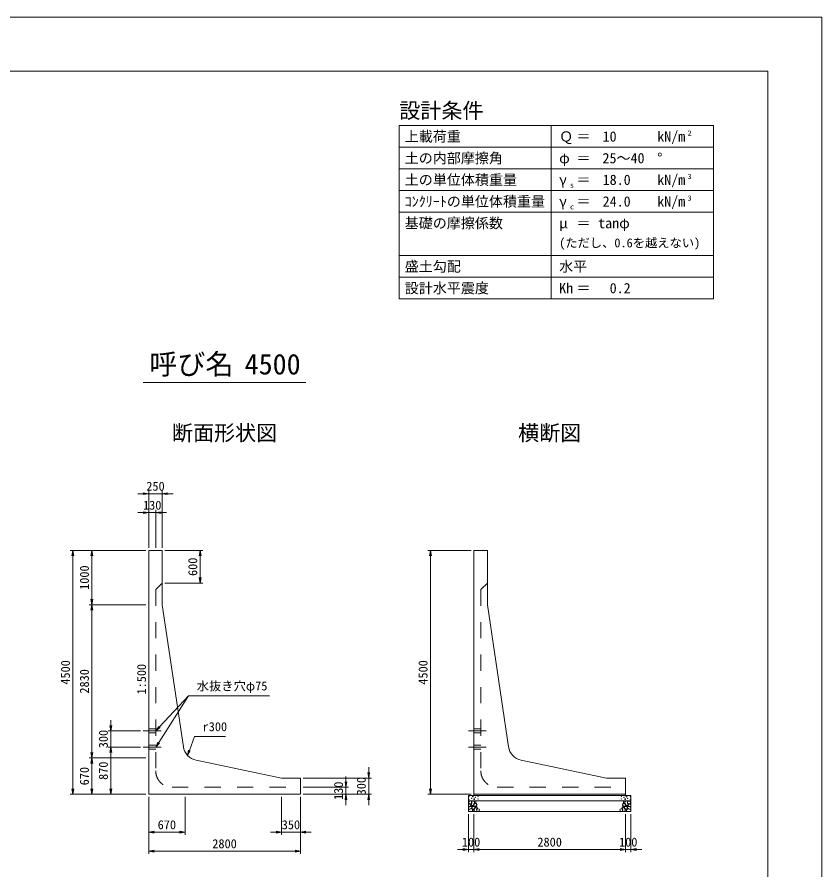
# Model space of a CAD drawing. Units: millimetres at full size. Extents: x 0 to 42050, y 0 to 29700.
# Drawn here: x 27196 to 42050, y 13953 to 29700 of the extents above; entities that cross this region are included whole.
import ezdxf
from ezdxf.enums import TextEntityAlignment as Align

# ---------------------------------------------------------------- set-up
doc = ezdxf.new("R2010")
doc.units = ezdxf.units.MM
doc.header["$LTSCALE"] = 50
doc.linetypes.add('CHAIN', pattern=[18.5, 12, -1.5, 3.5, -1.5])
doc.linetypes.add('DASHED_SPACED', pattern=[12, 6, -6])
for name, color, linetype, lineweight in [('D-BMK', 2, 'CHAIN', 13), ('D-DCR-HCHn', 4, 'Continuous', 9), ('D-STR-DIM', 7, 'Continuous', 13), ('D-STR-STRn', 1, 'Continuous', 13), ('D-STR-TXT', 7, 'Continuous', 13), ('D-TTL', 2, 'Continuous', 13), ('D-TTL-FRAM', 2, 'Continuous', 13), ('D-TTL-LINE', 7, 'Continuous', 13), ('D-TTL-TXT', 7, 'Continuous', 13)]:
    doc.layers.add(name, color=color, linetype=linetype, lineweight=lineweight)
doc.styles.add('ＭＳ ゴシック', font='')
doc.styles.get('ＭＳ ゴシック').set_extended_font_data('MS Gothic')

# ---------------------------------------------------------------- blocks, each defined once
blk = doc.blocks.new('open_arrow')
at = {"color": 0, "linetype": 'Continuous', "lineweight": -2}
blk.add_lwpolyline([(7.5, 1.25), (0, 0), (7.5, -1.25)], dxfattribs=at)

msp = doc.modelspace()

# ---------------------------------------------------------------- linework, layer by layer
at = {"layer": 'D-BMK'}
for p, q in [((29525, 16520), (29855, 16520)), ((35525, 16520), (35855, 16520)), ((29525, 16220), (29855, 16220)), ((35525, 16220), (35855, 16220))]:
    msp.add_line(p, q, dxfattribs=at)
at = {"layer": 'D-DCR-HCHn'}
for points in [[(35532.28, 15163.81), (35525.35, 15143), (35534.59, 15129.14), (35557.71, 15126.82), (35573.49, 15133.6), (35566.95, 15149.94), (35571.58, 15159.18), (35562.33, 15168.43), (35548.46, 15173.05)], [(35576.16, 15087.01), (35593.28, 15112.69), (35591.14, 15119.11), (35567.59, 15125.53), (35546.19, 15123.39), (35531.21, 15110.55), (35529.07, 15095.57), (35531.21, 15080.59), (35548.33, 15076.31)], [(35576.2, 15221.59), (35555.4, 15226.22), (35536.9, 15216.97), (35534.59, 15196.17), (35539.21, 15179.99), (35562.33, 15173.05), (35578.51, 15173.05), (35585.44, 15184.61), (35585.44, 15210.04)], [(35594.69, 15223.91), (35587.76, 15203.1), (35590.07, 15179.99), (35573.89, 15154.56), (35594.69, 15143), (35617.8, 15154.56), (35631.67, 15173.05), (35636.3, 15203.1), (35631.67, 15219.28), (35617.8, 15226.22)], [(35599.31, 15143), (35587.76, 15133.76), (35592.38, 15126.82), (35608.56, 15126.82), (35615.49, 15129.14), (35620.12, 15138.38), (35613.18, 15145.32)], [(35636.08, 15087.01), (35646.78, 15112.69), (35638.22, 15123.39), (35612.54, 15123.39), (35601.84, 15119.11), (35591.14, 15104.13), (35591.14, 15091.29), (35601.84, 15074.17), (35614.68, 15072.03)], [(35633.98, 15168.43), (35622.43, 15140.69), (35631.67, 15129.14), (35659.41, 15129.14), (35670.97, 15133.76), (35682.53, 15149.94), (35682.53, 15163.81), (35670.97, 15182.3), (35657.1, 15184.61)], [(35638.61, 15219.28), (35638.61, 15191.55), (35650.16, 15184.61), (35661.72, 15191.55), (35664.03, 15207.73), (35661.72, 15221.59), (35645.54, 15226.22)], [(35668.19, 15110.55), (35678.89, 15119.11), (35674.61, 15125.53), (35659.62, 15125.53), (35653.2, 15123.39), (35648.92, 15114.83), (35655.34, 15108.41)], [(38416.02, 15168.43), (38427.57, 15140.69), (38418.33, 15129.14), (38390.59, 15129.14), (38379.03, 15133.76), (38367.47, 15149.94), (38367.47, 15163.81), (38379.03, 15182.3), (38392.9, 15184.61)], [(38381.81, 15110.55), (38371.11, 15119.11), (38375.39, 15125.53), (38390.38, 15125.53), (38396.8, 15123.39), (38401.08, 15114.83), (38394.66, 15108.41)], [(38411.39, 15219.28), (38411.39, 15191.55), (38399.84, 15184.61), (38388.28, 15191.55), (38385.97, 15207.73), (38388.28, 15221.59), (38404.46, 15226.22)], [(38413.92, 15087.01), (38403.22, 15112.69), (38411.78, 15123.39), (38437.46, 15123.39), (38448.16, 15119.11), (38458.86, 15104.13), (38458.86, 15091.29), (38448.16, 15074.17), (38435.32, 15072.03)], [(38455.31, 15223.91), (38462.24, 15203.1), (38459.93, 15179.99), (38476.11, 15154.56), (38455.31, 15143), (38432.2, 15154.56), (38418.33, 15173.05), (38413.7, 15203.1), (38418.33, 15219.28), (38432.2, 15226.22)], [(38450.69, 15143), (38462.24, 15133.76), (38457.62, 15126.82), (38441.44, 15126.82), (38434.51, 15129.14), (38429.88, 15138.38), (38436.82, 15145.32)], [(38473.84, 15087.01), (38456.72, 15112.69), (38458.86, 15119.11), (38482.41, 15125.53), (38503.81, 15123.39), (38518.79, 15110.55), (38520.93, 15095.57), (38518.79, 15080.59), (38501.67, 15076.31)], [(38473.8, 15221.59), (38494.6, 15226.22), (38513.1, 15216.97), (38515.41, 15196.17), (38510.79, 15179.99), (38487.67, 15173.05), (38471.49, 15173.05), (38464.56, 15184.61), (38464.56, 15210.04)], [(38517.72, 15163.81), (38524.65, 15143), (38515.41, 15129.14), (38492.29, 15126.82), (38476.51, 15133.6), (38483.05, 15149.94), (38478.42, 15159.18), (38487.67, 15168.43), (38501.54, 15173.05)], [(35584.72, 15033.5), (35599.7, 15039.92), (35603.98, 15061.33), (35595.42, 15076.31), (35580.44, 15080.59), (35561.17, 15078.45), (35539.77, 15069.89), (35529.07, 15057.05), (35529.07, 15042.06), (35535.49, 15033.5), (35561.17, 15035.64)], [(35631.8, 15039.92), (35631.8, 15065.61), (35621.1, 15072.03), (35610.4, 15065.61), (35608.26, 15050.62), (35610.4, 15037.78), (35625.38, 15033.5)], [(35672.47, 15035.64), (35678.89, 15054.91), (35676.75, 15076.31), (35691.73, 15099.85), (35672.47, 15110.55), (35651.06, 15099.85), (35638.22, 15082.73), (35633.94, 15054.91), (35638.22, 15039.92), (35651.06, 15033.5)], [(35689.59, 15037.78), (35708.85, 15033.5), (35725.97, 15042.06), (35728.11, 15061.33), (35723.83, 15076.31), (35702.43, 15082.73), (35687.45, 15082.73), (35681.03, 15072.03), (35681.03, 15048.48)], [(38360.41, 15037.78), (38341.15, 15033.5), (38324.03, 15042.06), (38321.89, 15061.33), (38326.17, 15076.31), (38347.57, 15082.73), (38362.55, 15082.73), (38368.97, 15072.03), (38368.97, 15048.48)], [(38377.53, 15035.64), (38371.11, 15054.91), (38373.25, 15076.31), (38358.27, 15099.85), (38377.53, 15110.55), (38398.94, 15099.85), (38411.78, 15082.73), (38416.06, 15054.91), (38411.78, 15039.92), (38398.94, 15033.5)], [(38418.2, 15039.92), (38418.2, 15065.61), (38428.9, 15072.03), (38439.6, 15065.61), (38441.74, 15050.62), (38439.6, 15037.78), (38424.62, 15033.5)], [(38465.28, 15033.5), (38450.3, 15039.92), (38446.02, 15061.33), (38454.58, 15076.31), (38469.56, 15080.59), (38488.83, 15078.45), (38510.23, 15069.89), (38520.93, 15057.05), (38520.93, 15042.06), (38514.51, 15033.5), (38488.83, 15035.64)]]:
    msp.add_lwpolyline(points, close=True, dxfattribs=at)
for centre, radius in [((35535.73, 15307.43), 3), ((35587.29, 15275.76), 3), ((35608.34, 15307.43), 7.5), ((35652.71, 15291.64), 3), ((35703.13, 15313.48), 3), ((38346.87, 15313.48), 3), ((38397.29, 15291.64), 3), ((38441.66, 15307.43), 7.5), ((38462.71, 15275.76), 3), ((38514.27, 15307.43), 3), ((35536.87, 15253.92), 3), ((35631.66, 15259.97), 7.5), ((35704.27, 15259.97), 3), ((38345.73, 15259.97), 3), ((38418.34, 15259.97), 7.5), ((38513.13, 15253.92), 3)]:
    msp.add_circle(centre, radius, dxfattribs=at)
at = {"layer": 'D-STR-DIM'}
for p, q in [((29625, 19900), (29625, 20950)), ((29875, 19900), (29875, 20950)), ((29425, 20900), (30075, 20900)), ((29425, 20550), (29955, 20550)), ((29625, 19900), (29625, 20600)), ((29755, 19900), (29755, 20600)), ((29575, 19850), (28175, 19850)), ((28225, 15350), (28225, 19850)), ((29575, 19850), (28525, 19850)), ((28575, 18850), (28575, 19850)), ((29925, 19850), (30625, 19850)), ((30575, 19850), (30575, 19250)), ((35575, 19850), (34775, 19850)), ((34825, 15350), (34825, 19850)), ((29925, 19250), (30625, 19250)), ((29575, 18850), (28525, 18850)), ((29575, 18850), (28525, 18850)), ((28575, 16020), (28575, 18850)), ((28925, 16020), (28925, 16720)), ((29475, 16520), (28875, 16520)), ((29475, 16220), (28875, 16220)), ((29475, 16220), (28875, 16220)), ((28925, 15350), (28925, 16220)), ((29575, 16020), (28525, 16020)), ((29575, 16020), (28525, 16020)), ((28575, 15350), (28575, 16020)), ((33685, 15850), (33685, 15150)), ((32475, 15650), (33735, 15650)), ((33265, 15680), (33265, 15150)), ((32475, 15480), (33315, 15480)), ((29575, 15350), (28175, 15350)), ((29575, 15350), (28525, 15350)), ((29575, 15350), (28875, 15350)), ((29625, 15300), (29625, 14600)), ((29625, 15300), (29625, 14250)), ((30295, 15300), (30295, 14600)), ((32075, 15300), (32075, 14600)), ((32425, 15300), (32425, 14250)), ((32425, 15300), (32425, 14600)), ((32475, 15350), (33735, 15350)), ((32475, 15350), (33315, 15350)), ((35575, 15350), (34775, 15350)), ((35525, 14980), (35525, 14280)), ((35625, 14980), (35625, 14280)), ((35625, 14980), (35625, 14280)), ((38425, 14980), (38425, 14280)), ((38425, 14980), (38425, 14280)), ((38525, 14980), (38525, 14280)), ((29625, 14650), (30295, 14650)), ((32625, 14650), (31875, 14650)), ((35825, 14330), (35325, 14330)), ((35625, 14330), (38425, 14330)), ((38225, 14330), (38725, 14330)), ((29625, 14300), (32425, 14300))]:
    msp.add_line(p, q, dxfattribs=at)
msp.add_lwpolyline([(30342.86, 16065.18), (30377.07, 16159.15), (30470.25, 16415.18), (31042.21, 16415.18)], dxfattribs=at)
at = {"layer": 'D-STR-STRn'}
for p, q in [((29625, 19850), (29625, 15350)), ((29625, 19850), (29875, 19850)), ((29875, 19850), (29875, 18850)), ((35625, 19850), (35625, 15350)), ((35625, 19850), (35875, 19850)), ((35875, 19850), (35875, 18850)), ((29875, 18850), (30264.27, 16227.08)), ((35875, 18850), (36264.27, 16227.08)), ((30499.96, 15977.4), (32075, 15650)), ((36499.96, 15977.4), (38075, 15650)), ((32425, 15650), (32075, 15650)), ((32425, 15350), (32425, 15650)), ((38425, 15650), (38075, 15650)), ((38425, 15350), (38425, 15650)), ((29625, 15350), (32425, 15350)), ((35525, 15030), (35525, 15330)), ((35525, 15330), (38525, 15330)), ((35625, 15350), (38425, 15350)), ((35625, 15350), (35625, 15330)), ((38425, 15350), (38425, 15330)), ((38525, 15330), (38525, 15030)), ((35525, 15230), (38525, 15230)), ((35525, 15030), (38525, 15030))]:
    msp.add_line(p, q, dxfattribs=at)
at = {"layer": 'D-STR-STRn', "linetype": 'DASHED_SPACED'}
for p, q in [((29875, 19250), (29755, 19130)), ((35875, 19250), (35755, 19130)), ((29755, 19130), (29755, 15780)), ((35755, 19130), (35755, 15780)), ((29625, 16557.5), (29755, 16557.5)), ((35625, 16557.5), (35755, 16557.5)), ((29625, 16482.5), (29755, 16482.5)), ((35625, 16482.5), (35755, 16482.5)), ((29625, 16257.5), (29755, 16257.5)), ((35625, 16257.5), (35755, 16257.5)), ((29625, 16182.5), (29755, 16182.5)), ((35625, 16182.5), (35755, 16182.5)), ((30055, 15480), (32425, 15480)), ((36055, 15480), (38425, 15480))]:
    msp.add_line(p, q, dxfattribs=at)
at = {"layer": 'D-STR-STRn'}
for centre in [(30561.02, 16271.12), (36561.02, 16271.12)]:
    msp.add_arc(centre, 300, 188.44164, 258.25742, dxfattribs=at)
at = {"layer": 'D-STR-STRn', "linetype": 'DASHED_SPACED'}
for centre in [(30055, 15780), (36055, 15780)]:
    msp.add_arc(centre, 300, 180, 270, dxfattribs=at)
at = {"layer": 'D-STR-TXT'}
for points in [[(29755, 16220), (29808.97, 16304.19), (30361.76, 17166.5), (31852.24, 17166.5)], [(29755, 16520), (29823.43, 16592.92), (30361.76, 17166.5)]]:
    msp.add_lwpolyline(points, dxfattribs=at)
at = {"layer": 'D-TTL'}
for points in [[(0, 0), (42050, 0), (42050, 29700), (0, 29700)], [(1000, 1000), (41050, 1000), (41050, 28700), (1000, 28700)]]:
    msp.add_lwpolyline(points, close=True, dxfattribs=at)
at = {"layer": 'D-TTL-FRAM'}
for p, q in [((40050, 27700), (34250, 27700)), ((34250, 27700), (34250, 24500)), ((40050, 27700), (40050, 24500)), ((40050, 24500), (34250, 24500))]:
    msp.add_line(p, q, dxfattribs=at)
at = {"layer": 'D-TTL-LINE'}
for p, q in [((37050, 27700), (37050, 24500)), ((40050, 27300), (34250, 27300)), ((40050, 26900), (34250, 26900)), ((40050, 26500), (34250, 26500)), ((40050, 26100), (34250, 26100)), ((40050, 25300), (34250, 25300)), ((40050, 24900), (34250, 24900))]:
    msp.add_line(p, q, dxfattribs=at)
at = {"layer": 'D-TTL-TXT'}
msp.add_line((29525, 22950), (32525, 22950), dxfattribs=at)

# ---------------------------------------------------------------- block references
at = {"layer": 'D-STR-DIM', "xscale": 13.3, "yscale": 13.3}
for p, rotation in [((29625, 20900), 180), ((29625, 20550), 180), ((28225, 19850), 270), ((28575, 19850), 270), ((30575, 19850), 270), ((34825, 19850), 270), ((30575, 19250), 90), ((28575, 18850), 90), ((28575, 18850), 270), ((28925, 16520), 90), ((28925, 16220), 270), ((28925, 16220), 270), ((28575, 16020), 90), ((30342.86, 16065.18), 70), ((28575, 16020), 270), ((33685, 15650), 90), ((28225, 15350), 90), ((28575, 15350), 90), ((28925, 15350), 90), ((33265, 15480), 90), ((34825, 15350), 90), ((33265, 15350), 270), ((33685, 15350), 270), ((30295, 14650), 180), ((32075, 14650), 180), ((35525, 14330), 180), ((38425, 14330), 180), ((38425, 14330), 180), ((32425, 14300), 180)]:
    msp.add_blockref('open_arrow', p, dxfattribs=dict(at, rotation=rotation))
for p in [(29875, 20900), (29755, 20550), (29625, 14650), (32425, 14650), (35625, 14330), (35625, 14330), (38525, 14330), (29625, 14300)]:
    msp.add_blockref('open_arrow', p, dxfattribs=at)
at = {"layer": 'D-STR-TXT', "xscale": 13.3, "yscale": 13.3}
for p, rotation in [((29755, 16520), 46.8), ((29755, 16220), 57.3)]:
    msp.add_blockref('open_arrow', p, dxfattribs=dict(at, rotation=rotation))

# ---------------------------------------------------------------- texts
at = {"layer": 'D-STR-DIM', "style": 'ＭＳ ゴシック'}
for s, p in [('250', (29750, 21037.5)), ('130', (29690, 20687.5)), ('670', (29960, 14787.5)), ('350', (32250, 14787.5)), ('2800', (31025, 14437.5)), ('100', (35575, 14467.5)), ('2800', (37025, 14467.5)), ('100', (38475, 14467.5))]:
    msp.add_text(s, height=166.1, dxfattribs=at).set_placement(p, align=Align.MIDDLE_CENTER)
for s, p in [('600', (30437.5, 19550)), ('1000', (28437.5, 19350)), ('4500', (28087.5, 17600)), ('4500', (34687.5, 17600)), ('2830', (28437.5, 17435)), ('300', (28787.5, 16370)), ('870', (28787.5, 15785)), ('670', (28437.5, 15685)), ('300', (33547.5, 15500)), ('130', (33127.5, 15415))]:
    msp.add_text(s, height=166.1, rotation=90, dxfattribs=at).set_placement(p, align=Align.MIDDLE_CENTER)
msp.add_text('1:500', height=166.1, rotation=90, dxfattribs=at).set_placement((29625, 17475), align=Align.BOTTOM_CENTER)
msp.add_text('r300', height=166.1, dxfattribs=at).set_placement((30620.25, 16465.18), align=Align.BOTTOM_LEFT)
at = {"layer": 'D-STR-TXT', "style": 'ＭＳ ゴシック'}
msp.add_text('水抜き穴φ75', height=166.1, dxfattribs=at).set_placement((30511.76, 17216.5), align=Align.BOTTOM_LEFT)
at = {"layer": 'D-TTL-TXT', "style": 'ＭＳ ゴシック'}
for s, height, p in [('設計条件', 284.8, (34250, 27745.38)), ('上載荷重', 189.9, (34350, 27343.58)), ('Ｑ', 189.9, (37200, 27343.58)), ('kN/m', 189.9, (39010, 27343.58)), ('2', 94.94, (39570, 27481.79)), ('＝', 189.9, (37520, 27343.58)), ('土の内部摩擦角', 189.9, (34350, 26943.58)), ('φ', 189.9, (37200, 26943.58)), ('＝', 189.9, (37520, 26943.58)), ('25～40', 189.9, (38000.2, 26943.58)), ('°', 189.9, (39010, 26943.58)), ('土の単位体積重量', 189.9, (34350, 26543.58)), ('kN/m', 189.9, (39010, 26543.58)), ('3', 94.94, (39570, 26681.79)), ('γ', 189.9, (37200, 26543.58)), ('s', 94.94, (37400, 26521.79)), ('＝', 189.9, (37520, 26543.58)), ('ｺﾝｸﾘｰﾄの単位体積重量', 189.9, (34350, 26143.58)), ('γ', 189.9, (37200, 26143.58)), ('＝', 189.9, (37520, 26143.58)), ('kN/m', 189.9, (39010, 26143.58)), ('3', 94.94, (39570, 26281.79)), ('c', 94.94, (37400, 26121.79)), ('基礎の摩擦係数', 189.9, (34350, 25743.58)), ('μ', 189.9, (37200, 25743.58)), ('＝', 189.9, (37520, 25743.58)), ('tanφ', 189.9, (37920, 25743.58)), ('(ただし、0.6を越えない)', 166.1, (37200, 25398.14)), ('盛土勾配', 189.9, (34350, 24943.58)), ('水平', 189.9, (37200, 24943.58)), ('設計水平震度', 189.9, (34350, 24543.58)), ('Kh', 189.9, (37200, 24543.58)), ('＝', 189.9, (37520, 24543.58))]:
    msp.add_text(s, height=height, dxfattribs=at).set_placement(p, align=Align.BOTTOM_LEFT)
for s, p in [('10', (38260.1, 27343.58)), ('18.0', (38520, 26543.58)), ('24.0', (38520, 26143.58)), ('0.2', (38520, 24543.58))]:
    msp.add_text(s, height=189.9, dxfattribs=at).set_placement(p, align=Align.BOTTOM_RIGHT)
for s, height, p in [('呼び名', 379.8, (30412.5, 22987.5)), ('4500', 379.8, (31912.5, 22987.5)), ('断面形状図', 284.8, (31025, 21795.38)), ('横断図', 284.8, (37025, 21795.38))]:
    msp.add_text(s, height=height, dxfattribs=at).set_placement(p, align=Align.BOTTOM_CENTER)

doc.saveas('drawing.dxf')
